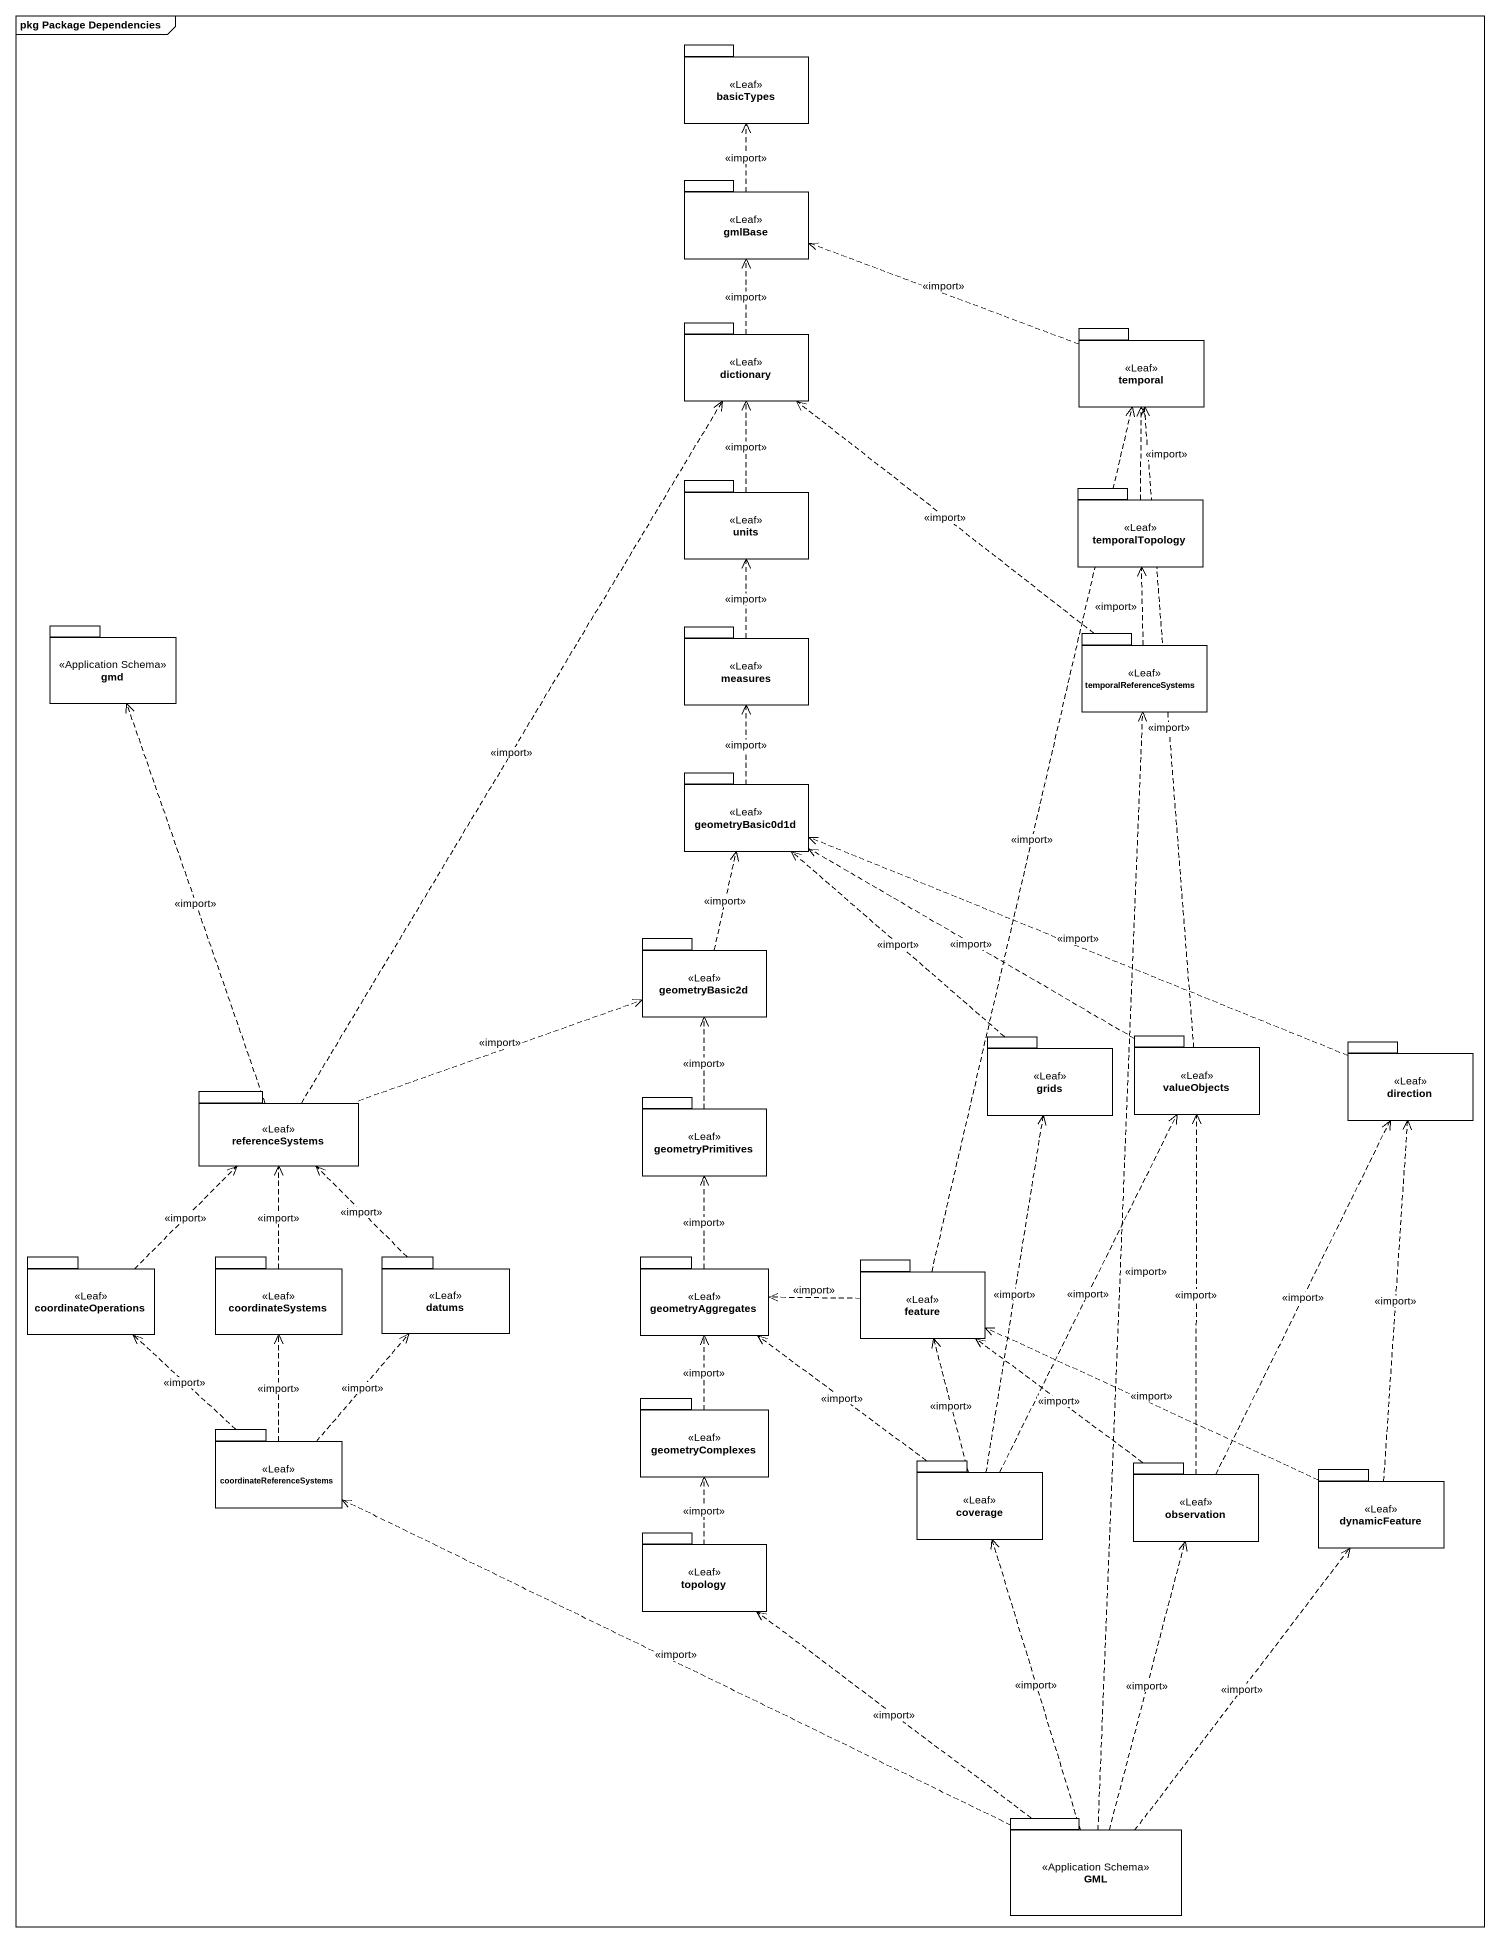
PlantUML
@startuml
mainframe pkg Package Dependencies
package basicTypes <<Leaf>> {
}
package gmlBase <<Leaf>> {
}
package dictionary <<Leaf>> {
}
package temporal <<Leaf>> {
}
package units <<Leaf>> {
}
package temporalTopology <<Leaf>> {
}
package gmd <<Application Schema>> {
}
package measures <<Leaf>> {
}
package temporalReferenceSystems <<Leaf>> {
}
package geometryBasic0d1d <<Leaf>> {
}
package geometryBasic2d <<Leaf>> {
}
package grids <<Leaf>> {
}
package valueObjects <<Leaf>> {
}
package direction <<Leaf>> {
}
package referenceSystems <<Leaf>> {
}
package geometryPrimitives <<Leaf>> {
}
package coordinateOperations <<Leaf>> {
}
package coordinateSystems <<Leaf>> {
}
package datums <<Leaf>> {
}
package geometryAggregates <<Leaf>> {
}
package feature <<Leaf>> {
}
package geometryComplexes <<Leaf>> {
}
package coordinateReferenceSystems <<Leaf>> {
}
package coverage <<Leaf>> {
}
package observation <<Leaf>> {
}
package dynamicFeature <<Leaf>> {
}
package topology <<Leaf>> {
}
package GML <<Application Schema>> {
}
gmlBase .up.> basicTypes : <<import>>
dictionary .up.> gmlBase : <<import>>
temporal .left.> gmlBase : <<import>>
units .up.> dictionary : <<import>>
temporalTopology .up.> temporal : <<import>>
measures .up.> units : <<import>>
temporalReferenceSystems .up.> dictionary : <<import>>
temporalReferenceSystems .up.> temporalTopology : <<import>>
geometryBasic0d1d .up.> measures : <<import>>
geometryBasic2d .up.> geometryBasic0d1d : <<import>>
grids .up.> geometryBasic0d1d : <<import>>
valueObjects .up.> temporal : <<import>>
valueObjects .left.> geometryBasic0d1d : <<import>>
direction .left.> geometryBasic0d1d : <<import>>
referenceSystems .up.> dictionary : <<import>>
referenceSystems .up.> gmd : <<import>>
referenceSystems .right.> geometryBasic2d : <<import>>
geometryPrimitives .up.> geometryBasic2d : <<import>>
coordinateOperations .up.> referenceSystems : <<import>>
coordinateSystems .up.> referenceSystems : <<import>>
datums .up.> referenceSystems : <<import>>
geometryAggregates .up.> geometryPrimitives : <<import>>
feature .up.> temporal : <<import>>
feature .left.> geometryAggregates : <<import>>
geometryComplexes .up.> geometryAggregates : <<import>>
coordinateReferenceSystems .up.> coordinateOperations : <<import>>
coordinateReferenceSystems .up.> coordinateSystems : <<import>>
coordinateReferenceSystems .up.> datums : <<import>>
coverage .up.> grids : <<import>>
coverage .up.> valueObjects : <<import>>
coverage .up.> geometryAggregates : <<import>>
coverage .up.> feature : <<import>>
observation .up.> valueObjects : <<import>>
observation .up.> direction : <<import>>
observation .up.> feature : <<import>>
dynamicFeature .up.> direction : <<import>>
dynamicFeature .left.> feature : <<import>>
topology .up.> geometryComplexes : <<import>>
GML .up.> temporalReferenceSystems : <<import>>
GML .left.> coordinateReferenceSystems : <<import>>
GML .up.> coverage : <<import>>
GML .up.> observation : <<import>>
GML .up.> dynamicFeature : <<import>>
GML .up.> topology : <<import>>
@enduml
